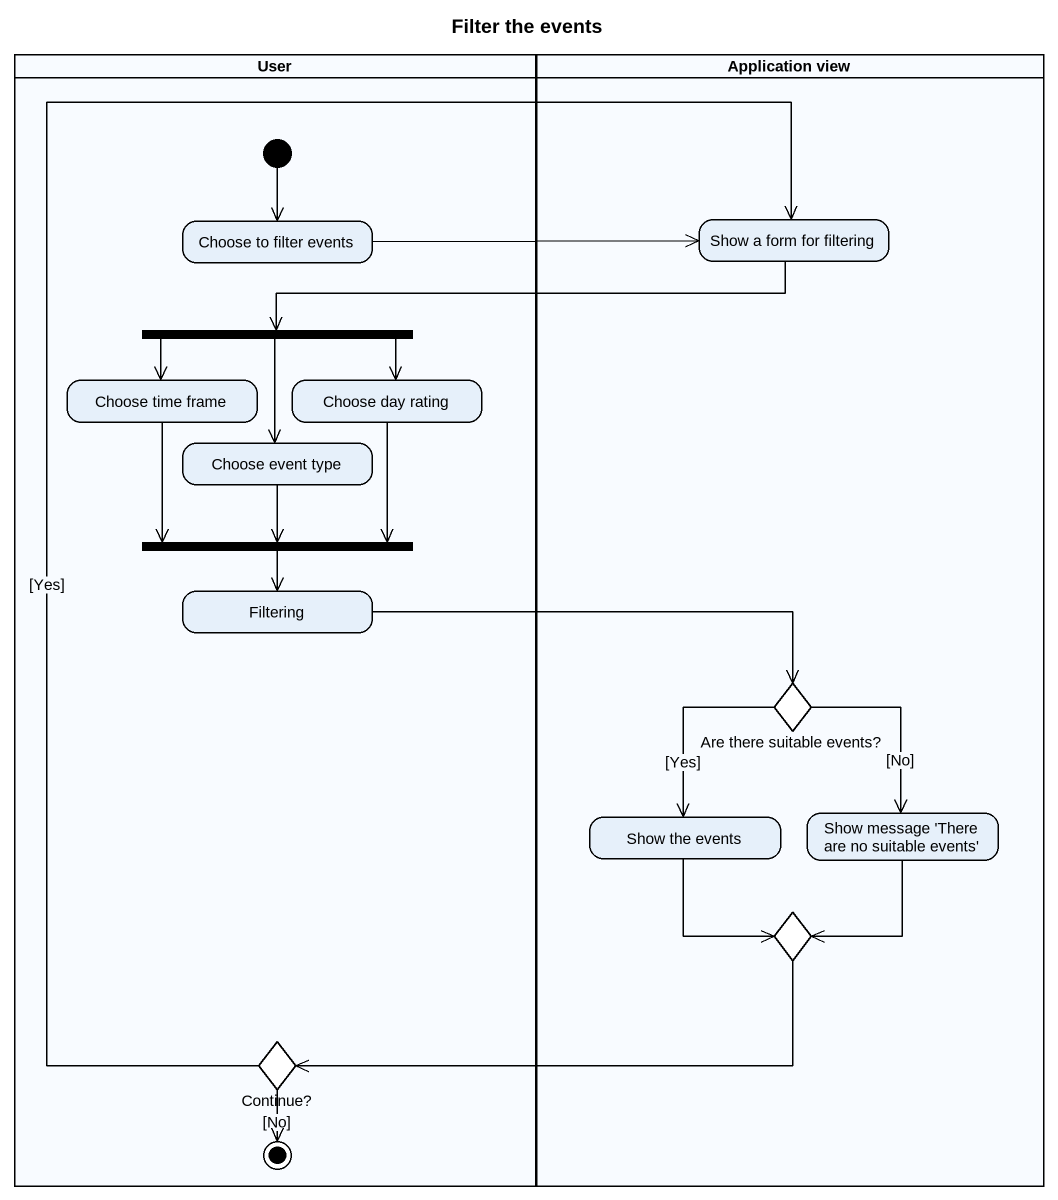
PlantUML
@startuml
title Filter the events
hide empty description
state User <<partition>> {
  state "Choose to filter events" as Choose_to_filter_events
  state fork1 <<fork>>
  state "Choose time frame" as Choose_time_frame
  state "Choose day rating" as Choose_day_rating
  state "Choose event type" as Choose_event_type
  state fork2 <<join>>
  state Filtering
  state "Continue?" as Continue <<choice>>
  [*] --> Choose_to_filter_events
  Continue --> [*] : [No]
}
state "Application view" as Application_view <<partition>> {
  state "Show a form for filtering" as Show_a_form_for_filtering
  state "Are there suitable events?" as Are_there_suitable_events <<choice>>
  state "Show the events" as Show_the_events
  state "Show message 'There are no suitable events'" as Show_message_There_are_no
  state choice1 <<choice>>
}
Choose_to_filter_events -right-> Show_a_form_for_filtering
Show_a_form_for_filtering -left-> fork1
fork1 -left-> Choose_time_frame
fork1 --> Choose_day_rating
fork1 --> Choose_event_type
Choose_time_frame --> fork2
Choose_day_rating --> fork2
Choose_event_type --> fork2
fork2 --> Filtering
Filtering -right-> Are_there_suitable_events
Are_there_suitable_events --> Show_the_events : [Yes]
Are_there_suitable_events --> Show_message_There_are_no : [No]
Show_the_events --> choice1
Show_message_There_are_no --> choice1
choice1 -left-> Continue
Continue -up-> Show_a_form_for_filtering : [Yes]
@enduml
